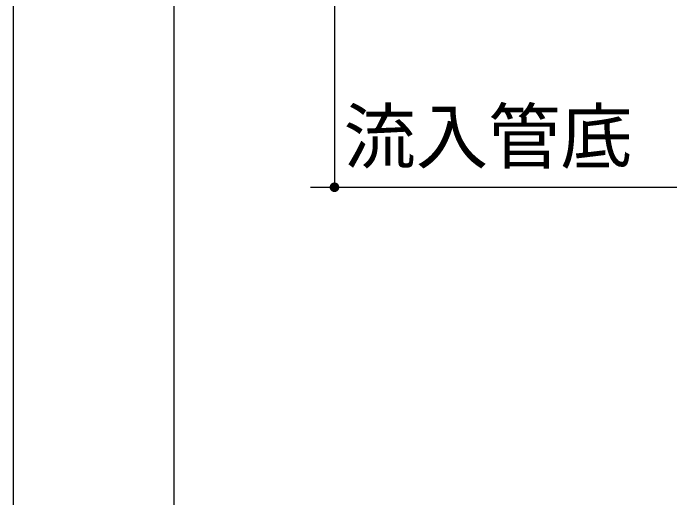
# Model space of a CAD drawing. Units: millimetres, scale not verified. Extents: x -8910 to 8910, y -6308 to 6308.
# Drawn here: x -7024 to -6198, y -2563 to -1960 of the extents above; entities that cross this region are included whole.
import ezdxf
from ezdxf.enums import TextEntityAlignment as Align

# ---------------------------------------------------------------- set-up
doc = ezdxf.new("R2010")
doc.units = ezdxf.units.MM
doc.header["$LTSCALE"] = 30
for name, color, linetype, lineweight in [('0-1_機器', 2, 'Continuous', 25), ('0-2_文字', 7, 'Continuous', 25), ('0-9_製作', 5, 'Continuous', 25)]:
    doc.layers.add(name, color=color, linetype=linetype, lineweight=lineweight)
doc.styles.add('ＭＳ ゴシック', font='')
doc.styles.get('ＭＳ ゴシック').set_extended_font_data('MS Gothic')

msp = doc.modelspace()

# ---------------------------------------------------------------- linework, layer by layer
at = {"layer": '0-1_機器'}
for p, q in [((-7024.43, -1546.58), (-7024.43, -3986.58)), ((-6624.43, -1546.58), (-6624.43, -2176.58)), ((-6824.43, -1696.58), (-6824.43, -3736.58))]:
    msp.add_line(p, q, dxfattribs=at)
at = {"layer": '0-9_製作', "color": 2}
msp.add_line((-6654.43, -2176.58), (-6198.21, -2176.58), dxfattribs=at)
at = {"layer": '0-9_製作'}
for points in [[(-6629.05, -2172.76), (-6624.43, -2176.58), (-6629.5, -2173.37)], [(-6628.54, -2172.21), (-6624.43, -2176.58), (-6629.05, -2172.76)], [(-6627.96, -2171.73), (-6624.43, -2176.58), (-6628.54, -2172.21)], [(-6627.32, -2171.33), (-6624.43, -2176.58), (-6627.96, -2171.73)], [(-6626.64, -2171), (-6624.43, -2176.58), (-6627.32, -2171.33)], [(-6625.92, -2170.77), (-6624.43, -2176.58), (-6626.64, -2171)], [(-6625.92, -2170.77), (-6624.43, -2170.58), (-6624.43, -2176.58)], [(-6625.18, -2170.63), (-6624.43, -2170.58), (-6625.92, -2170.77)], [(-6624.43, -2170.58), (-6618.43, -2176.58), (-6624.43, -2176.58)], [(-6624.05, -2170.59), (-6618.43, -2176.58), (-6624.43, -2170.58)], [(-6623.31, -2170.69), (-6618.43, -2176.58), (-6624.05, -2170.59)], [(-6622.58, -2170.88), (-6618.43, -2176.58), (-6623.31, -2170.69)], [(-6621.88, -2171.15), (-6618.43, -2176.58), (-6622.58, -2170.88)], [(-6621.22, -2171.52), (-6618.43, -2176.58), (-6621.88, -2171.15)], [(-6620.61, -2171.96), (-6618.43, -2176.58), (-6621.22, -2171.52)], [(-6620.06, -2172.48), (-6618.43, -2176.58), (-6620.61, -2171.96)], [(-6619.58, -2173.06), (-6618.43, -2176.58), (-6620.06, -2172.48)], [(-6630.42, -2176.21), (-6624.43, -2176.58), (-6630.43, -2176.58)], [(-6630.43, -2176.58), (-6629.29, -2180.11), (-6630.38, -2177.34)], [(-6630.43, -2176.58), (-6628.81, -2180.69), (-6629.29, -2180.11)], [(-6624.43, -2176.58), (-6628.81, -2180.69), (-6630.43, -2176.58)], [(-6630.32, -2175.46), (-6624.43, -2176.58), (-6630.42, -2176.21)], [(-6630.38, -2177.34), (-6629.69, -2179.47), (-6630.24, -2178.08)], [(-6630.38, -2177.34), (-6629.29, -2180.11), (-6629.69, -2179.47)], [(-6630.14, -2174.73), (-6624.43, -2176.58), (-6630.32, -2175.46)], [(-6630.24, -2178.08), (-6629.69, -2179.47), (-6630.01, -2178.79)], [(-6629.86, -2174.03), (-6624.43, -2176.58), (-6630.14, -2174.73)], [(-6629.5, -2173.37), (-6624.43, -2176.58), (-6629.86, -2174.03)], [(-6624.43, -2176.58), (-6628.26, -2181.21), (-6628.81, -2180.69)], [(-6624.43, -2176.58), (-6627.65, -2181.65), (-6628.26, -2181.21)], [(-6624.43, -2176.58), (-6626.99, -2182.01), (-6627.65, -2181.65)], [(-6624.43, -2176.58), (-6626.29, -2182.29), (-6626.99, -2182.01)], [(-6624.43, -2176.58), (-6625.56, -2182.48), (-6626.29, -2182.29)], [(-6624.43, -2176.58), (-6624.81, -2182.57), (-6625.56, -2182.48)], [(-6624.43, -2176.58), (-6624.43, -2182.58), (-6624.81, -2182.57)], [(-6624.43, -2176.58), (-6623.68, -2182.54), (-6624.43, -2182.58)], [(-6624.43, -2176.58), (-6622.94, -2182.39), (-6623.68, -2182.54)], [(-6624.43, -2176.58), (-6622.22, -2182.16), (-6622.94, -2182.39)], [(-6618.43, -2176.58), (-6622.22, -2182.16), (-6624.43, -2176.58)], [(-6618.43, -2176.58), (-6621.54, -2181.84), (-6622.22, -2182.16)], [(-6618.43, -2176.58), (-6620.9, -2181.44), (-6621.54, -2181.84)], [(-6618.43, -2176.58), (-6620.32, -2180.96), (-6620.9, -2181.44)], [(-6618.43, -2176.58), (-6619.81, -2180.41), (-6620.32, -2180.96)], [(-6618.43, -2176.58), (-6619.37, -2179.8), (-6619.81, -2180.41)], [(-6619.58, -2173.06), (-6618.48, -2175.83), (-6618.43, -2176.58)], [(-6619.17, -2173.69), (-6618.48, -2175.83), (-6619.58, -2173.06)], [(-6618.43, -2176.58), (-6619, -2179.14), (-6619.37, -2179.8)], [(-6619.17, -2173.69), (-6618.62, -2175.09), (-6618.48, -2175.83)], [(-6618.85, -2174.37), (-6618.62, -2175.09), (-6619.17, -2173.69)], [(-6618.43, -2176.58), (-6618.72, -2178.44), (-6619, -2179.14)], [(-6618.43, -2176.58), (-6618.54, -2177.71), (-6618.72, -2178.44)], [(-6618.43, -2176.58), (-6618.44, -2176.96), (-6618.54, -2177.71)]]:
    msp.add_solid(points, dxfattribs=at)

# ---------------------------------------------------------------- texts
at = {"layer": '0-2_文字', "color": 4, "style": 'ＭＳ ゴシック'}
msp.add_text('流入管底', height=65.98, dxfattribs=at).set_placement((-6613.11, -2166.14), align=Align.BOTTOM_LEFT)

doc.saveas('drawing.dxf')
